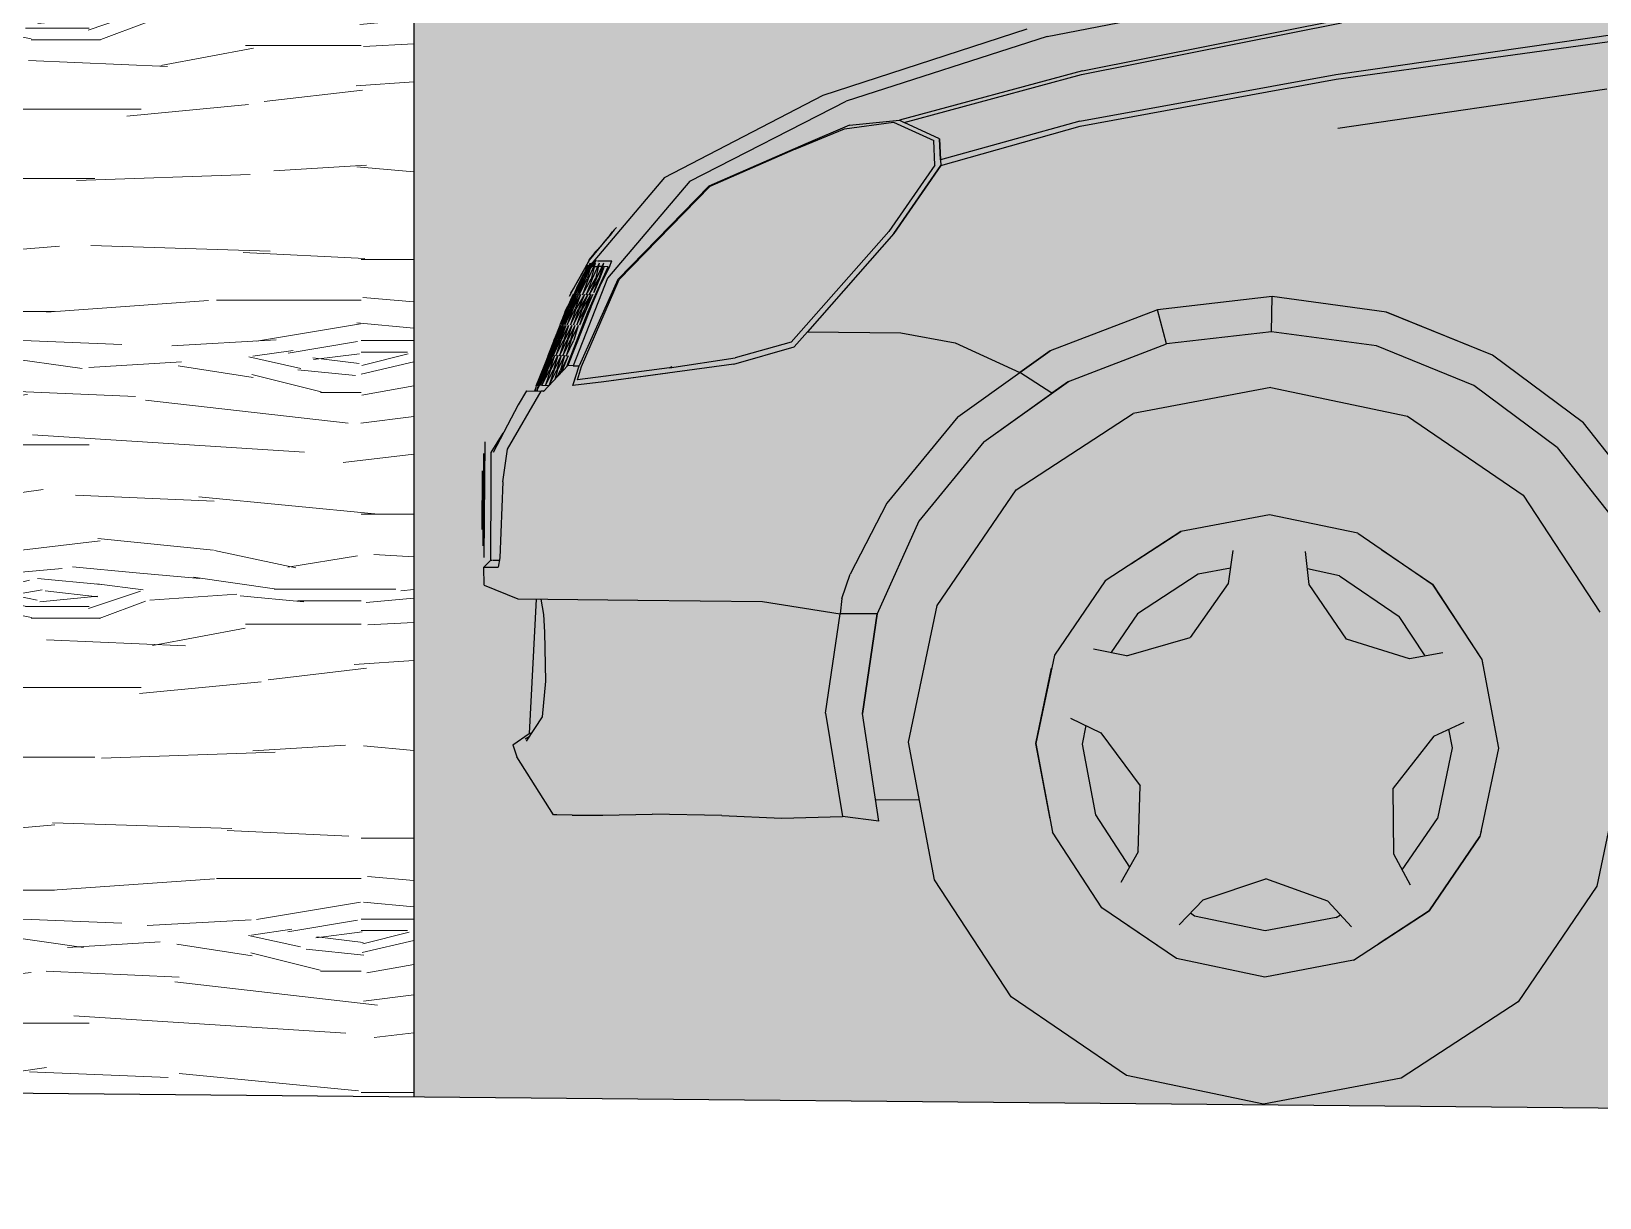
# Model space of a CAD drawing. Header units: millimetres. Extents: x 589 to 1175, y -455 to -172.
# Drawn here: x 1042.218 to 1043.573, y -345.633 to -344.625 of the extents above; entities that cross this region are included whole.
import ezdxf

# ---------------------------------------------------------------- set-up
doc = ezdxf.new("R2010")
doc.units = ezdxf.units.MM
for name, color, linetype in [('pohled', 4, 'Continuous'), ('SRAFA', 251, 'Continuous'), ('srafa fasada', 253, 'Continuous'), ('stafaz', 252, 'Continuous'), ('ZDIVO', 1, 'Continuous')]:
    doc.layers.add(name, color=color, linetype=linetype)

# ---------------------------------------------------------------- blocks, each defined once
blk = doc.blocks.new('A$C57EF654B')
for p, q in [((8.270944237277945, 0.4550449999996999), (8.489864237277743, 0.5000549999995201)), ((8.077934237277987, 0.4025309999997262), (8.253464237277967, 0.4617229999994379)), ((8.300994237277791, 0.4224899999999252), (8.525004237277699, 0.4693959999995059)), ((8.301584237277893, 0.4257559999996374), (8.525584237278053, 0.4726590000000215)), ((8.520664237277742, 0.4248950000001059), (8.763634237277984, 0.4622650000001158)), ((8.270944237277945, 0.4550449999996999), (8.097744237277766, 0.3976210000000719)), ((8.270934237277743, 0.4550460000000385), (8.270944237277945, 0.4550480560019423)), ((8.520814237278046, 0.4207019999994372), (8.763114237277932, 0.4567390000001978)), ((8.301584237277893, 0.4257559999996374), (8.14393423727779, 0.3815910000002987)), ((8.14815423727805, 0.3796729999994568), (8.300994237277791, 0.4224899999999252)), ((8.299974237277638, 0.3821989999996731), (8.520664237277742, 0.4248950000001059)), ((8.300124237277942, 0.3779969999995956), (8.520814237278046, 0.4207019999994372)), ((8.300994237277791, 0.4224921983113745), (8.301004237277994, 0.4224949999997989)), ((8.301584237277893, 0.4257580939283798), (8.301574237277691, 0.4257559999996374)), ((8.520684237277692, 0.4248980000002121), (8.520664237277742, 0.4248941309406291)), ((8.520814237278046, 0.4206961307654637), (8.520834237277995, 0.4206999999996697)), ((8.522794237278049, 0.3783370000001014), (8.754834237277919, 0.414796999999453)), ((8.522794237278049, 0.3783370000001014), (8.754834237277919, 0.4147499999999127)), ((7.941464237278069, 0.3300520000002507), (8.077934237277987, 0.4025309999997262)), ((7.963624237278054, 0.3270229999998264), (8.097744237277766, 0.3976210000000719)), ((8.096664237277764, 0.3736179999996239), (8.138904237277984, 0.379758000000038)), ((8.10080423727777, 0.3767980000002353), (8.14393423727779, 0.3815910000002987)), ((8.138904237277984, 0.3797569999996995), (8.173894237278091, 0.3641569999999774)), ((8.14393423727779, 0.3815919999997277), (8.148164237277797, 0.3796739999997953)), ((8.14393423727779, 0.3815910000002987), (8.14815423727805, 0.3796756668580201)), ((8.178834237277897, 0.3657560000001467), (8.14815423727805, 0.3796729999994568)), ((8.299974237277638, 0.3821989999996731), (8.17980423727795, 0.3476789999995162)), ((8.054184237277696, 0.3556029999999737), (8.096664237277764, 0.3736179999996239)), ((8.10080423727777, 0.3767980000002353), (8.063424237278014, 0.3604269999996177)), ((8.096664237277764, 0.373609524346648), (8.096684237277714, 0.3736179999996239)), ((8.10082423727772, 0.3768049999998766), (8.10080423727777, 0.3767962406418519)), ((8.180114237277849, 0.3427110000002358), (8.300124237277942, 0.3779969999995956)), ((8.300124237277942, 0.3780000599799678), (8.300134237277689, 0.3780029999998078)), ((8.063424237278014, 0.3604269999996177), (7.97984423727803, 0.3229190000001836)), ((8.063424237278014, 0.3604249999998501), (7.97986423727798, 0.3229169999995065)), ((8.054174237277948, 0.3556029999999737), (7.980884237277678, 0.3226679999997941)), ((8.054174237277948, 0.3556029999999737), (8.054184237277696, 0.3556072378260069)), ((8.054184237277696, 0.3556029999999737), (8.054174237277948, 0.3555985064122069)), ((8.173894237278091, 0.364162457142811), (8.173904237277839, 0.3641579999994065)), ((8.174954237277689, 0.3428530000001047), (8.173894237278091, 0.3641569999999774)), ((8.174954237277689, 0.3428519999997661), (8.173904237277839, 0.3641579999994065)), ((8.179818289514515, 0.3476799999998548), (8.178814237277948, 0.3657599999996819)), ((8.178834237277897, 0.3657560000001467), (8.17980423727795, 0.3476789999995162)), ((8.174954237277689, 0.3428530000001047), (8.13571423727808, 0.2851829999999609)), ((8.140144237278037, 0.2837069999995947), (8.180094237277899, 0.3427110000002358)), ((8.180114237277849, 0.3427110000002358), (8.140164237277986, 0.283701999999721)), ((8.179814237277697, 0.3476799999998548), (8.180094237277899, 0.3427110000002358)), ((8.180094237277899, 0.3427110000002358), (8.180114237277849, 0.3427168800399158)), ((7.941464237278069, 0.3300520000002507), (7.879092932649655, 0.2545155822417655)), ((7.963624237278054, 0.3270229999998264), (7.89328423727784, 0.2424890000002051)), ((7.902274237278107, 0.2414810000000216), (7.97984423727803, 0.3229190000001836)), ((7.902294237278056, 0.2414859999998953), (7.97986423727798, 0.3229169999995065)), ((7.903214237278007, 0.2413790000000517), (7.980884237277678, 0.3226679999997941)), ((7.90043423727775, 0.2863150000002861), (7.897264237277795, 0.2824650000002293)), ((7.89869423727805, 0.2842209999998886), (7.90043423727775, 0.2863150000002861)), ((8.052494237278097, 0.188919000000169), (8.13571423727808, 0.2851829999999609)), ((8.13571423727808, 0.2851849999997285), (8.052504237277844, 0.1889149999997244)), ((7.893774237277739, 0.2782680000000255), (7.886434237278081, 0.2693520000002536)), ((7.891504237277786, 0.2755470000001878), (7.886804237277829, 0.269825999999739)), ((7.890134237277834, 0.2738239999998768), (7.887991614316434, 0.2712434714349001)), ((7.890134237277834, 0.2738239999998768), (7.892874237277738, 0.2771579999998721)), ((7.892874237277738, 0.2771579999998721), (7.890862961470248, 0.274731483749747)), ((7.895734237277793, 0.2806689999997616), (7.891504237277786, 0.2755470000001878)), ((7.892138912341125, 0.276281464337444), (7.891592726666204, 0.275611913524699)), ((7.896154312623821, 0.2811477944196668), (7.892874237277738, 0.2771579999998721)), ((7.89869423727805, 0.2842209999998886), (7.893774237277739, 0.2782680000000255)), ((7.894744824744976, 0.2794329754815408), (7.895254237278095, 0.2800319999996645)), ((7.895254237278095, 0.2800319999996645), (7.897264237277795, 0.2824650000002293)), ((8.140144237278037, 0.2837069999995947), (8.066344237277917, 0.1978669999998601)), ((8.140164237277986, 0.283701999999721), (8.066344237277917, 0.1978819999994812)), ((7.877344237278066, 0.2579200000000128), (7.870894237277753, 0.2459730000000491)), ((7.872374237278109, 0.2487030000002051), (7.877402509604963, 0.2579932859462133)), ((7.886434237278081, 0.2693520000002536), (7.877344237278066, 0.2579200000000128)), ((7.885214237277978, 0.2678809999997611), (7.877344237278066, 0.2579200000000128)), ((7.877347594218008, 0.2579242488545788), (7.877764237277916, 0.2586959999998726)), ((7.877403315394531, 0.2579947747299229), (7.877604237277865, 0.2583660000000236)), ((7.877410501585473, 0.2580080520119736), (7.880287158461215, 0.2618305536680055)), ((7.877604237277865, 0.2583660000000236), (7.877561376395988, 0.2582924771031685)), ((7.877604237277865, 0.2583660000000236), (7.880057807238245, 0.2615456007642933)), ((7.877764237277916, 0.2586959999998726), (7.882784237277974, 0.2649329999994734)), ((7.880404237278071, 0.2620580000002519), (7.877764237277916, 0.2586959999998726)), ((7.877801518240631, 0.2587430933117503), (7.877764237277916, 0.2586959999998726)), ((7.882884237277722, 0.257474000000002), (7.878769449950596, 0.2533280648794971)), ((7.88283244001741, 0.2573993588202939), (7.878775860388487, 0.2533515978429932)), ((7.882884237277722, 0.257474000000002), (7.879374237277716, 0.2524160000002666)), ((7.880404237278071, 0.2620580000002519), (7.883314237277773, 0.2656189999997878)), ((7.88151423727777, 0.2634330000000773), (7.881091827084674, 0.2628994114438683)), ((7.882547003237505, 0.264680127003885), (7.88151423727777, 0.2634330000000773)), ((7.882784237277974, 0.2649329999994734), (7.884634237278078, 0.2671789999994871)), ((7.882836429483632, 0.2574031307367477), (7.882884237277722, 0.257474000000002)), ((7.883693838989075, 0.257474000000002), (7.882884237277722, 0.257474000000002)), ((7.886804237277829, 0.269825999999739), (7.883314237277773, 0.2656189999997878)), ((7.885206046113581, 0.2678809999997611), (7.883314237277773, 0.2656189999997878)), ((7.884492500884789, 0.2574709999998959), (7.896954237277896, 0.2574709999998959)), ((7.885209734066848, 0.2678809999997611), (7.884634237278078, 0.2671789999994871)), ((7.886434237278081, 0.2693520000002536), (7.885214237277978, 0.2678809999997611)), ((7.885392443431556, 0.2681038717455522), (7.885248484175008, 0.2679282679891912)), ((7.885328552973078, 0.2680480654616986), (7.885252630764171, 0.2679556250423047)), ((7.885329316541174, 0.2680480654616986), (7.885904237277828, 0.2687489999998434)), ((7.886804237277829, 0.269825999999739), (7.886761410699364, 0.2697737594680802)), ((7.887621715259684, 0.2708210620303362), (7.886796934388258, 0.269825999999739)), ((7.894864237277943, 0.2524219999995694), (7.896954237277896, 0.2574709999998959)), ((7.894894237278095, 0.2524160000002666), (7.896944237277694, 0.257474000000002)), ((7.870894237277753, 0.2459730000000491), (7.865404237277744, 0.235845999999583)), ((7.865664237277997, 0.2280469999996058), (7.87615423727766, 0.253577999999834)), ((7.871794237277754, 0.2476500000002488), (7.867034237277949, 0.2389379999995072)), ((7.867404237277697, 0.2280249999994339), (7.878184237277765, 0.2553280000001905)), ((7.872544237277907, 0.2459280000002764), (7.867424237278101, 0.2357110000002649)), ((7.868824237277749, 0.2280030000001716), (7.879314237277868, 0.2553280000001905)), ((7.870895632924658, 0.2459730000000491), (7.871012492635145, 0.2461887622548602)), ((7.871010723973086, 0.2461887622548602), (7.871264237277956, 0.2466560000002573)), ((7.871265554819274, 0.2466560000002573), (7.872374237278109, 0.2487030000002051)), ((7.872544237277907, 0.2459280000002764), (7.871490812557568, 0.24222796219874)), ((7.87615423727766, 0.253577999999834), (7.872834237277857, 0.2419369999997798)), ((7.875138945483286, 0.2476150499196592), (7.87376162539158, 0.2451887244096724)), ((7.875170222936958, 0.2476942677603802), (7.873770314034118, 0.2452191896154545)), ((7.874059065467463, 0.2462316460723741), (7.876107601991862, 0.2500684106480549)), ((7.878184237277765, 0.2553280000001905), (7.874124237278011, 0.2419140000001789)), ((7.8747444856117, 0.246920158402645), (7.874808903437497, 0.2470554447654649)), ((7.876074237277862, 0.2473719999998139), (7.875433081419487, 0.246238343672303)), ((7.879314237277868, 0.2553280000001905), (7.875654237278013, 0.2418920000000071)), ((7.876520718826214, 0.2480512705724323), (7.876074237277862, 0.2473719999998139)), ((7.87615423727766, 0.253577999999834), (7.876083473473045, 0.2534030026154142)), ((7.882344237277721, 0.2553280000001905), (7.876384237277762, 0.2418879999995625)), ((7.876529270187802, 0.2480735456865659), (7.876514676604984, 0.2480512705724323)), ((7.877864237277663, 0.2524160000002666), (7.876661667540247, 0.2502975195893669)), ((7.877844237277714, 0.2524219999995694), (7.876683585447608, 0.2503699350600073)), ((7.87722673419421, 0.2521644664129781), (7.877364237278016, 0.2524219999995694)), ((7.878923645610939, 0.2543105626973556), (7.877364237278016, 0.2524219999995694)), ((7.878418678041726, 0.2529951919796076), (7.877844237277714, 0.2524219999995694)), ((7.87840580985403, 0.2529616721294587), (7.877864237277663, 0.2524160000002666)), ((7.879389636207179, 0.2524159999975382), (7.877906237358275, 0.2501591784357515)), ((7.879374237277716, 0.2524160000002666), (7.877913753588928, 0.2501867708060672)), ((7.882344237277721, 0.2553280000001905), (7.879234237278069, 0.2418710000001738)), ((7.881052903945147, 0.2524160000002666), (7.879374237277716, 0.2524160000002666)), ((7.885934237277979, 0.2553280000001905), (7.879964237277818, 0.2418669999997292)), ((7.881672872931631, 0.2524229999999079), (7.88464585974225, 0.2524229999999079)), ((7.885934237277979, 0.2553280000001905), (7.882814237277671, 0.2418509999997696)), ((7.889524237277783, 0.2553280000001905), (7.883524237277925, 0.2418470000002344)), ((7.885164237277877, 0.2332239999996091), (7.891914237277888, 0.2473789999994551)), ((7.885174237278079, 0.2332299999998213), (7.893624237277891, 0.2524229999999079)), ((7.885174237278079, 0.2332299999998213), (7.891934237277837, 0.2473719999998139)), ((7.888231306485523, 0.2524229999999079), (7.885261713719501, 0.2524229999999079)), ((7.890354237277734, 0.2524130000001605), (7.885664237277979, 0.2414300000000367)), ((7.889524237277783, 0.2553280000001905), (7.885674237277726, 0.2418310000002748)), ((7.890354237277734, 0.2524130000001605), (7.886224237277929, 0.2418289999995977)), ((7.894864237277943, 0.2524219999995694), (7.88754423727778, 0.2372699999996257)), ((7.894894237278095, 0.2524160000002666), (7.88754423727778, 0.2372660000000906)), ((7.893624237277891, 0.2524229999999079), (7.888695590171665, 0.2524229999999079)), ((7.891914237277888, 0.2473789999994551), (7.89364423727784, 0.2524160000002666)), ((7.891982250322144, 0.2475154993408069), (7.893624237277891, 0.2524229999999079)), ((7.893529253440192, 0.2522027481900295), (7.893624237277891, 0.2524229999999079)), ((7.89364423727784, 0.2524160000002666), (7.893624237277891, 0.2524160000002666)), ((7.860434237277786, 0.2267030000002705), (7.862814237277689, 0.2310729999999239)), ((7.867034237277949, 0.2389379999995072), (7.861704237277991, 0.2290809999994963)), ((7.865404237277744, 0.235845999999583), (7.861704237277991, 0.2290809999994963)), ((7.861704237277991, 0.2290809999994963), (7.863924237277843, 0.233115999999427)), ((7.861704237277991, 0.2290809999994963), (7.863074237277942, 0.2316209999999046)), ((7.86349108998138, 0.2323287255194373), (7.862814237277689, 0.2310729999999239)), ((7.86927423727775, 0.2372699999996257), (7.862934237277841, 0.222117000000253)), ((7.863144935886794, 0.231745346376556), (7.863074237277942, 0.2316209999999046)), ((7.863142437459373, 0.231745346376556), (7.863319550871893, 0.2320682694362404)), ((7.863344632560256, 0.2321146540898553), (7.863319225717987, 0.2320682694362404)), ((7.864474098894334, 0.2341453550898223), (7.863924237277843, 0.233115999999427)), ((7.864244237277944, 0.2280700000001161), (7.871247973977006, 0.2416369315224074)), ((7.867424237278101, 0.2357110000002649), (7.864244237277944, 0.2280700000001161)), ((7.89328423727784, 0.2424890000002051), (7.864274237278096, 0.1665549999997893)), ((7.865664237277997, 0.2280469999996058), (7.872834237277857, 0.2419369999997798)), ((7.867034237277949, 0.2389379999995072), (7.866989370712417, 0.2388540086358262)), ((7.867404237277697, 0.2280249999994339), (7.874124237278011, 0.2419140000001789)), ((7.86803304525165, 0.2406893820398182), (7.868144237278102, 0.2408930000001419)), ((7.868824237277749, 0.2280030000001716), (7.875654237278013, 0.2418920000000071)), ((7.869930323560311, 0.2384299789209763), (7.86927423727775, 0.2372699999996257)), ((7.86927423727775, 0.2372699999996257), (7.8693022084326, 0.2373223880013029)), ((7.869396574024904, 0.2374991281076291), (7.870053024508252, 0.2387286136117837)), ((7.902294237278056, 0.2414859999998953), (7.869594237277852, 0.1665510000002541)), ((7.902274237278107, 0.2414810000000216), (7.869594237277852, 0.1665549999997893)), ((7.869944332886007, 0.2384640754025895), (7.869924977787377, 0.2384299789209763)), ((7.871206045288545, 0.2387643321808355), (7.871096806382411, 0.2385711819888456)), ((7.872676337321991, 0.2413778893796916), (7.871196510261143, 0.2387643321808355)), ((7.871494237278057, 0.1659479999998439), (7.903214237278007, 0.2413790000000517)), ((7.876384237277762, 0.2418879999995625), (7.871804237277956, 0.2279819999994288)), ((7.871804237277956, 0.2279819999994288), (7.879234237278069, 0.2418710000001738)), ((7.879964237277818, 0.2418669999997292), (7.87483423727781, 0.2279619999999341)), ((7.87483423727781, 0.2279619999999341), (7.882814237277671, 0.2418509999997696)), ((7.876634237277813, 0.213025999999445), (7.885174237278079, 0.2332299999998213)), ((7.883524237277925, 0.2418470000002344), (7.877544237278016, 0.2279419999995298)), ((7.877544237278016, 0.2279419999995298), (7.885674237277726, 0.2418310000002748)), ((7.879094237277968, 0.2170679999999265), (7.88754423727778, 0.2372699999996257)), ((7.879104237277716, 0.2170589999996082), (7.88754423727778, 0.2372660000000906)), ((7.886224237277929, 0.2418289999995977), (7.88142423727777, 0.2300029999996696)), ((7.88142423727777, 0.2300029999996696), (7.885664237277979, 0.2414300000000367)), ((8.46735423727796, 0.232332999999926), (8.368454237278002, 0.2199369999998453)), ((8.467374237277909, 0.2323230000001786), (8.368484237277698, 0.2199389999996129)), ((8.46735423727796, 0.2019129999998768), (8.46735423727796, 0.232332999999926)), ((8.566254237277917, 0.2199339999997392), (8.46735423727796, 0.232332999999926)), ((7.856884237277882, 0.2132030000002487), (7.859094237277986, 0.2181519999994634)), ((7.858284237277985, 0.2159289999999601), (7.859094237277986, 0.2181519999994634)), ((7.863594237277994, 0.2283479999996416), (7.858434237277834, 0.2159270000001925)), ((7.863594237277994, 0.2283479999996416), (7.859174237277784, 0.2159080000001268)), ((7.864804237277895, 0.2281249999996362), (7.859444237277785, 0.2159039999996821)), ((7.879094237277968, 0.2170679999999265), (7.859754237277684, 0.1665549999997893)), ((7.879104237277716, 0.2170589999996082), (7.859754237277684, 0.1665510000002541)), ((7.861704237277991, 0.2290809999994963), (7.860434237277786, 0.2267030000002705)), ((7.864804237277895, 0.2281249999996362), (7.860534237277989, 0.2158879999997225)), ((7.866644237277796, 0.228305999999975), (7.860814237277737, 0.2158840000001874)), ((7.865843549802776, 0.2283943711245229), (7.86102967121542, 0.2173078185242048)), ((7.866644237277796, 0.228305999999975), (7.861914237277688, 0.2158659999995507)), ((7.862109718135798, 0.2203799638600685), (7.86208031490969, 0.220318761589624)), ((7.862934237277841, 0.222117000000253), (7.862101670936227, 0.2203799638600685)), ((7.868144237278102, 0.2277219999996305), (7.862204237278092, 0.2158639999997831)), ((7.862934237277841, 0.222117000000253), (7.863014983533958, 0.2222865783296584)), ((7.868144237278102, 0.2277219999996305), (7.863344237277943, 0.2158449999997174)), ((7.870104237277701, 0.2282649999997375), (7.863924237277843, 0.2163679999994201)), ((7.865808720334371, 0.2283268981382207), (7.863974256298206, 0.224077617452167)), ((7.865751412263307, 0.2282564006382017), (7.865664237277997, 0.2280469999996058)), ((7.870104237277701, 0.2282649999997375), (7.865674237277744, 0.2158269999999902)), ((7.873604237277959, 0.2282470000000103), (7.866224237277947, 0.2158250000002226)), ((7.867479187400477, 0.2282029973703175), (7.867404237277697, 0.2280249999994339)), ((7.873604237277959, 0.2282470000000103), (7.868374237277749, 0.215806999999586)), ((7.876304237277964, 0.2282279999999446), (7.868924237277952, 0.215806999999586)), ((7.869844237277903, 0.201864999999998), (7.88075423727787, 0.2281919999995807)), ((7.876304237277964, 0.2282279999999446), (7.871074237277753, 0.2157879999995203)), ((7.879004237277968, 0.2282100000002174), (7.871624237277956, 0.2157879999995203)), ((7.879004237277968, 0.2282100000002174), (7.87378423727796, 0.2157699999997931)), ((7.88075423727787, 0.2281919999995807), (7.874334237277708, 0.2160709999998289)), ((7.88075423727787, 0.2281919999995807), (7.880698859542463, 0.2280848673717628)), ((8.368454237278002, 0.2199369999998453), (8.276304237278055, 0.1835940000000846)), ((8.368454237278002, 0.2199271683120969), (8.368484237277698, 0.2199389999996129)), ((8.376724237277813, 0.1905529999994542), (8.368454237278002, 0.2199369999998453)), ((8.658374237277712, 0.1835959999998522), (8.566224237277765, 0.2199389999996129)), ((8.658414237278066, 0.1835959999998522), (8.566254237277917, 0.2199339999997392)), ((7.852784237277774, 0.2020400000001246), (7.858284237277985, 0.2159289999999601)), ((7.856884237277882, 0.2132030000002487), (7.852784237277774, 0.2020400000001246)), ((7.853175433619072, 0.1973916237921003), (7.857296054169638, 0.2084294386067995)), ((7.858434237277834, 0.2159270000001925), (7.853314237278028, 0.2020210000000588)), ((7.853314237278028, 0.2020210000000588), (7.859174237277784, 0.2159080000001268)), ((7.859444237277785, 0.2159039999996821), (7.854504237277979, 0.201998999999887)), ((7.854504237277979, 0.201998999999887), (7.860534237277989, 0.2158879999997225)), ((7.860004931350886, 0.2146688407910915), (7.854840319374944, 0.2012073453524863)), ((7.860814237277737, 0.2158840000001874), (7.85582423727783, 0.2019769999997152)), ((7.85582423727783, 0.2019769999997152), (7.861914237277688, 0.2158659999995507)), ((7.862204237278092, 0.2158639999997831), (7.857174237277832, 0.2019559999998819)), ((7.857174237277832, 0.2019559999998819), (7.863344237277943, 0.2158449999997174)), ((7.863924237277843, 0.2163679999994201), (7.858864237277885, 0.2019380000001547)), ((7.858864237277885, 0.2019380000001547), (7.865674237277744, 0.2158269999999902)), ((7.858980151788728, 0.1657182541985094), (7.876634237277813, 0.213025999999445)), ((7.866224237277947, 0.2158250000002226), (7.86161423727799, 0.2019179999997505)), ((7.86161423727799, 0.2019179999997505), (7.868374237277749, 0.215806999999586)), ((7.868924237277952, 0.215806999999586), (7.864364237278096, 0.2018989999996847)), ((7.864364237278096, 0.2018989999996847), (7.871074237277753, 0.2157879999995203)), ((7.871624237277956, 0.2157879999995203), (7.867114237277747, 0.2018829999997251)), ((7.867114237277747, 0.2018829999997251), (7.87378423727796, 0.2157699999997931)), ((7.869844237277903, 0.201864999999998), (7.874334237277708, 0.2160709999998289)), ((7.876634237277813, 0.213025999999445), (7.876798729512302, 0.2134074302866793)), ((7.852093357853391, 0.1998985084801461), (7.847754237277968, 0.1889289999999164)), ((7.847844237277968, 0.1889249999994718), (7.852654237277875, 0.2013470000001689)), ((7.848114237277969, 0.1889069999997446), (7.852654237277875, 0.2013470000001689)), ((7.853584237278028, 0.2013259999994261), (7.848274237278019, 0.188904999999977)), ((7.848801791653841, 0.1901390400944365), (7.852674237277824, 0.2013669999996637)), ((7.853584237278028, 0.2013259999994261), (7.849204237277718, 0.1888879999996789)), ((7.854884237277929, 0.2013079999996989), (7.849464237277971, 0.1888859999999113)), ((7.854884237277929, 0.2013079999996989), (7.850474237277922, 0.1888680000001841)), ((7.856214237277982, 0.2012880000002042), (7.85073423727772, 0.1888680000001841)), ((7.856214237277982, 0.2012880000002042), (7.851764237278076, 0.1888499999995474)), ((7.857584237277933, 0.2012709999999061), (7.852034237278076, 0.1888499999995474)), ((7.852126074354146, 0.1999830000322618), (7.852092609659394, 0.1998985084801461)), ((7.852674237277824, 0.2013669999996637), (7.852510108469232, 0.2009520743649773)), ((7.857584237277933, 0.2012709999999061), (7.853264237277926, 0.1888309999994817)), ((7.859964237277836, 0.2012530000001789), (7.853844237277826, 0.1888309999994817)), ((7.859964237277836, 0.2012530000001789), (7.856114237277779, 0.1888129999997545)), ((7.862724237277689, 0.2012370000002193), (7.856694237277679, 0.1888149999995221)), ((7.862724237277689, 0.2012370000002193), (7.858974237277835, 0.1887969999997949)), ((7.865474237277795, 0.2012210000002597), (7.859554237277735, 0.1887989999995625)), ((7.865474237277795, 0.2012210000002597), (7.86181423727794, 0.1887809999998353)), ((7.868214237277698, 0.2012039999999615), (7.86239423727784, 0.1887829999996029)), ((7.868214237277698, 0.2012039999999615), (7.864664237277793, 0.1887639999995372)), ((7.869882967189369, 0.2019849592152241), (7.869844237277903, 0.201864999999998)), ((8.055014237277646, 0.1848600000002989), (8.066344237277917, 0.197877999999946)), ((8.055044237277798, 0.1848559999998542), (8.066344237277917, 0.1978669999998601)), ((8.066344237277917, 0.197877999999946), (8.147144237278098, 0.197877999999946)), ((8.147144237278098, 0.197877999999946), (8.193934237277972, 0.1895560000002661)), ((8.29227423727798, 0.1572500000002037), (8.376724237277813, 0.1905539999997927)), ((8.46735423727796, 0.2019129999998768), (8.376724237277813, 0.1905529999994542)), ((8.376724237277813, 0.190546057067877), (8.376734237278015, 0.1905500000002576)), ((8.467344237277757, 0.2019089999994321), (8.46735423727796, 0.2019077466620729)), ((8.557984237277651, 0.1905529999994542), (8.46735423727796, 0.2019089999994321)), ((8.557974237277904, 0.1905500000002576), (8.557984237277651, 0.1905460577791018)), ((8.64243423727794, 0.1572509999996328), (8.557984237277651, 0.1905529999994542)), ((7.847844237277968, 0.1889249999994718), (7.842664237277859, 0.1750199999996767)), ((7.842664237277859, 0.1750199999996767), (7.848114237277969, 0.1889069999997446)), ((7.847228248251668, 0.1813665787694845), (7.842674550367065, 0.1694974231404558)), ((7.848274237278019, 0.188904999999977), (7.843254237277961, 0.1749989999998434)), ((7.843254237277961, 0.1749989999998434), (7.849204237277718, 0.1888879999996789)), ((7.843594237278012, 0.1750400000000809), (7.84492598813631, 0.1789013441457428)), ((7.843594237278012, 0.1750400000000809), (7.844343585143633, 0.1775418491606615)), ((7.849464237277971, 0.1888859999999113), (7.844464237277862, 0.1749789999994391)), ((7.844464237277862, 0.1749789999994391), (7.850474237277922, 0.1888680000001841)), ((7.845176776712378, 0.1803297141432267), (7.845167954434146, 0.1803002252536317)), ((7.845178599783139, 0.1803297141432267), (7.846566187028202, 0.184962454347442)), ((7.85073423727772, 0.1888680000001841), (7.845684237277965, 0.1749609999997119)), ((7.845684237277965, 0.1749609999997119), (7.851764237278076, 0.1888499999995474)), ((7.845919883005081, 0.1779563413920187), (7.846971374250188, 0.1807729476531676)), ((7.852034237278076, 0.1888499999995474), (7.846924237278017, 0.1749419999996462)), ((7.846924237278017, 0.1749419999996462), (7.853264237277926, 0.1888309999994817)), ((7.847374552985912, 0.1876758869993864), (7.847356791870425, 0.1876165196172224)), ((7.847378907874372, 0.1876758869993864), (7.847754237277968, 0.1889289999999164)), ((7.847754237277968, 0.188944999999876), (7.847749450510491, 0.1889289999999164)), ((7.853844237277826, 0.1888309999994817), (7.84939423727792, 0.1749259999996866)), ((7.84939423727792, 0.1749259999996866), (7.856114237277779, 0.1888129999997545)), ((7.856694237277679, 0.1888149999995221), (7.852354237277723, 0.1749079999999594)), ((7.852354237277723, 0.1749079999999594), (7.858974237277835, 0.1887969999997949)), ((7.859554237277735, 0.1887989999995625), (7.85531423727798, 0.1748919999999998)), ((7.85531423727798, 0.1748919999999998), (7.86181423727794, 0.1887809999998353)), ((7.86239423727784, 0.1887829999996029), (7.858274237277783, 0.1748749999997017)), ((7.858274237277783, 0.1748749999997017), (7.864664237277793, 0.1887639999995372)), ((8.003104237277967, 0.1692979999997988), (8.055014237277646, 0.1848600000002989)), ((8.003104237277967, 0.1692929999999251), (8.055044237277798, 0.1848559999998542)), ((8.052494237278097, 0.188919000000169), (8.004064237277817, 0.1748859999997876)), ((8.052504237277844, 0.1889149999997244), (8.052494237278097, 0.1889121028289082)), ((8.19394423727772, 0.1895599999998012), (8.193934237277972, 0.1895617782047339)), ((8.193934237277972, 0.1895560000002661), (8.250054237277709, 0.1644239999995989)), ((8.250054237277709, 0.164426999999705), (8.276334237277752, 0.1835959999998522)), ((8.276304237278055, 0.1835940000000846), (8.250054237277709, 0.1644230000001698)), ((8.737534237277941, 0.1257839999998396), (8.658374237277712, 0.1835959999998522)), ((8.737544237277689, 0.1257789999999659), (8.658414237278066, 0.1835959999998522)), ((7.832534237277741, 0.1489449999999124), (7.842864237277809, 0.1752719999994952)), ((7.832534237277741, 0.1489449999999124), (7.838364237277801, 0.1628339999997479)), ((7.83860423727765, 0.1628339999997479), (7.833774237277794, 0.1493819999996049)), ((7.833774237277794, 0.1493819999996049), (7.839524237278056, 0.1628149999996822)), ((7.839764237277905, 0.1628149999996822), (7.834894237277695, 0.1493819999996049)), ((7.834894237277695, 0.1493819999996049), (7.840704237277805, 0.1627989999997226)), ((7.840944237277654, 0.1627989999997226), (7.83601423727805, 0.1493819999996049)), ((7.83601423727805, 0.1493819999996049), (7.841884237278009, 0.162782999999763)), ((7.842124237277858, 0.162782999999763), (7.837514237277901, 0.1493819999996049)), ((7.837514237277901, 0.1493819999996049), (7.844174237277912, 0.1627669999998034)), ((7.842864237277809, 0.1752719999994952), (7.838364237277801, 0.1628339999997479)), ((7.843954237278012, 0.1752550000001065), (7.83860423727765, 0.1628339999997479)), ((7.859754237277684, 0.1665560000001278), (7.839034237277701, 0.1441319999994448)), ((7.843954237278012, 0.1752550000001065), (7.839524237278056, 0.1628149999996822)), ((7.842724237277707, 0.1752900000001318), (7.839613896641367, 0.1669881938114486)), ((7.845174237277661, 0.1752369999994698), (7.839764237277905, 0.1628149999996822)), ((7.842194862076212, 0.173421846943711), (7.840329901936457, 0.1668404449965237)), ((7.844804237277913, 0.162768999999571), (7.840684237277856, 0.1493819999996049)), ((7.840684237277856, 0.1493819999996049), (7.847234237277917, 0.1627499999995052)), ((7.845174237277661, 0.1752369999994698), (7.840704237277805, 0.1627989999997226)), ((7.846404237277966, 0.1752209999995102), (7.840944237277654, 0.1627989999997226)), ((7.846404237277966, 0.1752209999995102), (7.841884237278009, 0.162782999999763)), ((7.847994237277817, 0.1752040000001216), (7.842124237277858, 0.162782999999763)), ((7.842724237277707, 0.1752900000001318), (7.842341933354874, 0.1739408581443058)), ((7.847864237277918, 0.1627520000001823), (7.843864237278012, 0.1493819999996049)), ((7.843864237278012, 0.1493819999996049), (7.850294237277922, 0.1627360000002227)), ((7.847994237277817, 0.1752040000001216), (7.844174237277912, 0.1627669999998034)), ((7.850954237278074, 0.1751899999999296), (7.844804237277913, 0.162768999999571)), ((7.850954237278074, 0.1751899999999296), (7.847234237277917, 0.1627499999995052)), ((7.853924237278079, 0.17517399999997), (7.847864237277918, 0.1627520000001823)), ((7.850924237277923, 0.1627379999999903), (7.848483686311283, 0.1543585658846496)), ((7.853924237278079, 0.17517399999997), (7.850294237277922, 0.1627360000002227)), ((7.850348673127883, 0.1563769280646738), (7.853354237277927, 0.1627200000002631)), ((7.85687423727768, 0.1751599999997779), (7.850924237277923, 0.1627379999999903)), ((7.853984237277928, 0.1627239999997983), (7.853002241297872, 0.1592487240422997)), ((7.85687423727768, 0.1751599999997779), (7.853354237277927, 0.1627200000002631)), ((7.859834237277937, 0.1751459999995859), (7.853984237277928, 0.1627239999997983)), ((7.859834237277937, 0.1751459999995859), (7.853984237277928, 0.1620569999995496)), ((7.854506049318388, 0.1608762043051684), (7.859834237277937, 0.1751459999995859)), ((7.859736207610695, 0.1665087507899443), (7.859754237277684, 0.1665560000001278)), ((7.864264237277894, 0.1665549999997893), (7.859754237277684, 0.1665549999997893)), ((7.864264237277894, 0.1665560000001278), (7.869584237278104, 0.1665560000001278)), ((7.864334237277944, 0.1495450000002165), (7.869584237278104, 0.1665560000001278)), ((7.868234237277647, 0.1543599999995422), (7.871494237278057, 0.1659479999998439)), ((7.86824423727785, 0.1543579999997746), (7.871484237277855, 0.1659490000001824)), ((7.869584237278104, 0.1665549999997893), (7.869594237277852, 0.1665549999997893)), ((7.947494237278079, 0.1656830000001719), (7.892764237277788, 0.1577929999994012)), ((8.003104237277967, 0.1692979999997988), (7.946004237277975, 0.1608200000000579)), ((7.947484237277877, 0.1656800000000658), (7.947494237278079, 0.1656816264357985)), ((7.947494237278079, 0.1656830000001719), (8.004064237277817, 0.1748859999997876)), ((7.949470345716691, 0.1665136267902199), (7.947494237278079, 0.1656830000001719)), ((8.004064237277817, 0.1748823735642873), (8.004074237278019, 0.17488400000002)), ((8.197144237277826, 0.1257789999999659), (8.250054237277709, 0.1644230000001698)), ((8.278054237277956, 0.1468420000001061), (8.250054237277709, 0.1644230000001698)), ((7.834344174346825, 0.1507134721123293), (7.833644237277895, 0.1489629999996396)), ((7.833644237277895, 0.1489629999996396), (7.833787262410624, 0.149412428974756)), ((7.835445609636736, 0.1506552810533321), (7.833794237277743, 0.146350999999413)), ((7.835314237277998, 0.1493829999999434), (7.833794237277743, 0.146350999999413)), ((7.833803631367573, 0.1494638652739013), (7.837100126755558, 0.1598224680892599)), ((7.835324237277746, 0.1493739999996251), (7.833814237277693, 0.1463480000002164)), ((7.835296771922913, 0.149348161211492), (7.835251029522624, 0.1492272935920482)), ((7.83601460472164, 0.1493829999999434), (7.835314237277998, 0.1493829999999434)), ((7.837514581283358, 0.1493829999999434), (7.836014675304796, 0.1493829999999434)), ((7.837514581283358, 0.1493739999996251), (7.84387789764196, 0.1493739999996251)), ((7.853218600561831, 0.1594828765573766), (7.853984237277928, 0.1620569999995496)), ((7.864294237278045, 0.1495519999998578), (7.866320026432277, 0.1562365445997784)), ((7.891054237277785, 0.1529709999995248), (7.864294237278045, 0.1495519999998578)), ((7.891064237277988, 0.1529590000000098), (7.864334237277944, 0.1495450000002165)), ((7.892764237277788, 0.1577929999994012), (7.868234237277647, 0.1543599999995422)), ((7.946024237277925, 0.1608200000000579), (7.891054237277785, 0.1529709999995248)), ((7.946004237277975, 0.1608200000000579), (7.891064237277988, 0.1529590000000098)), ((7.892784237277738, 0.1577939999997398), (7.892764237277788, 0.1577911996737384)), ((8.219744237278064, 0.1042719999995825), (8.29227423727798, 0.1572479999995267)), ((8.29227423727798, 0.1572500000002037), (8.278054237277956, 0.1468420000001061)), ((8.467013480377773, 0.1536829999995462), (8.348531237277712, 0.1301119999998264)), ((8.467013480377773, 0.1536829999995462), (8.585542237277878, 0.1301119999998264)), ((8.714954237277652, 0.104272999999921), (8.64243423727794, 0.1572509999996328)), ((7.808444237277854, 0.09389599999940401), (7.836914237278052, 0.1441539999996166)), ((7.808444237277854, 0.0939010000001872), (7.836934237278001, 0.1441539999996166)), ((7.824094237277677, 0.1443330000001879), (7.817044237277969, 0.1321879999995872)), ((7.824094237277677, 0.1443330000001879), (7.839219963285814, 0.1443330000001879)), ((7.832564237277893, 0.1482679999999164), (7.831041692264989, 0.1443330000010974)), ((7.832564237277893, 0.1482679999999164), (7.831408002372427, 0.1443330000010974)), ((7.834384237277845, 0.148283999999876), (7.832773723529954, 0.1443330000010974)), ((7.833022709319721, 0.1443330000010974), (7.834384237277845, 0.148283999999876)), ((7.833794237277743, 0.146350999999413), (7.833122486257253, 0.1443330000010974)), ((7.833814237277693, 0.1463480000002164), (7.833138832207169, 0.1443330000010974)), ((7.839079306763324, 0.1441807759720177), (7.836934237278001, 0.1441539999996166)), ((7.839086599915845, 0.1441328598766631), (7.839034237277701, 0.1441319999994448)), ((8.219744237278064, 0.1042699999998149), (8.278054237277956, 0.1468420000001061)), ((7.817044237277969, 0.1321879999995872), (7.795884237277733, 0.09079099999962637)), ((8.197144237277826, 0.1257789999999659), (8.136414237277677, 0.05043599999953585)), ((8.248062237277736, 0.06298199999946519), (8.348531237277712, 0.1301119999998264)), ((8.585542237277878, 0.1301119999998264), (8.686012237277737, 0.06298199999946519)), ((8.798274237277838, 0.05043800000021292), (8.737544237277689, 0.1257789999999659)), ((7.789034237277974, 0), (7.789034237277974, 0.0999999999994543)), ((7.794284237277679, 0.09079099999962637), (7.804472034101764, 0.1075919936247374)), ((8.219744237278064, 0.1042699999998149), (8.164134237277722, 0.03522799999973358)), ((8.714954237277652, 0.104272999999921), (8.770594237277692, 0.03522900000007212)), ((7.78803423727777, 0.01000000000021828), (7.78803423727777, 0.09000000000014552)), ((7.794394237278084, 0.06553299999995943), (7.794284237277679, 0.09079099999962637)), ((7.804644237277898, 0.06553299999995943), (7.808444237277854, 0.0939010000001872)), ((7.787034237278021, 0.02417714285729744), (7.787034237278021, 0.07495428571382945)), ((7.794894237277731, -0.002152000000023691), (7.794394237278084, 0.06553299999995943)), ((7.804644237277898, 0.06553299999995943), (7.802554237277946, -0.00012700000024779)), ((8.180897237277804, -0.03748999999970692), (8.248062237277736, 0.06298199999946519)), ((8.686012237277737, 0.06298199999946519), (8.753130237277674, -0.03748999999970692)), ((8.136414237277677, 0.05043599999953585), (8.105274237278081, -0.01109400000041205)), ((8.467037285837705, 0.0437949999995908), (8.390579437277665, 0.02858899999955611)), ((8.54348903727805, 0.02858899999955611), (8.467037285837705, 0.0437949999995908)), ((8.164134237277722, 0.03522799999973358), (8.12914423727807, -0.04517200000009325)), ((8.390579437277665, 0.02858899999955611), (8.325736237277852, -0.01472100000046339)), ((8.348392641117698, 0.0004116407444598735), (8.390558237277673, 0.02859100000023318)), ((8.390579437277665, 0.0285952164167611), (8.390558237277673, 0.02859100000023318)), ((8.54348903727805, 0.02858899999955611), (8.608289237277859, -0.01472100000046339)), ((8.564523942924097, 0.01453006555948377), (8.608328237277874, -0.01472300000023097)), ((8.435643191426152, 0.01244002447128878), (8.432069937277902, -0.01613999999972293)), ((8.501998737277972, -0.01613999999972293), (8.498425417658382, 0.01244054813196271)), ((7.788934237277772, -0.008209999999962747), (7.794911277370829, -0.002151999999114196)), ((7.789324237277924, -0.02392200000031153), (7.788934237277772, -0.008211000000301283)), ((7.788934237277772, -0.008211000000301283), (7.801174237277792, -0.008211000000301283)), ((7.794894237277731, -0.002152000000023691), (7.796241472849488, -0.002152000000023691)), ((7.796855748028975, -0.002148999999917578), (7.802209066571322, -0.002148999999917578)), ((7.802554237277946, -0.00012700000024779), (7.801174237277792, -0.008211000000301283)), ((7.801174237277792, -0.008209999999962747), (7.801184237277994, -0.008209999999962747)), ((8.09827423727802, -0.03225100000054226), (8.105274237278081, -0.01109400000041205)), ((8.405871037277848, -0.008330999999998312), (8.353996237277897, -0.0429759999997259)), ((8.433739523148233, -0.002786120577184192), (8.405871037277848, -0.008330999999998312)), ((8.528197437277868, -0.008330999999998312), (8.500329085634803, -0.002785594510896772)), ((8.528197437277868, -0.008330999999998312), (8.580029237277813, -0.0429759999997259)), ((7.789324237277924, -0.02392200000031153), (7.818644237278022, -0.0354830000005677)), ((8.325736237277852, -0.01472100000046339), (8.282447237277665, -0.07954210000025341)), ((8.432069937277902, -0.01613999999972293), (8.399517837277926, -0.06305880000036268)), ((8.534550837277948, -0.06305880000036268), (8.501998737277972, -0.01613999999972293)), ((8.608289237277859, -0.01472100000046339), (8.65162123727805, -0.07954210000025341)), ((8.608328237277874, -0.01472300000023097), (8.65162123727805, -0.07953739999993559)), ((7.818644237278022, -0.03549199999997654), (7.818624237278073, -0.03549199999997654)), ((7.818644237278022, -0.0354830000005677), (7.922084237277886, -0.0354830000005677)), ((7.834340108128799, -0.03549199999997654), (7.829484237277939, -0.1516550000005736)), ((7.838374237278003, -0.03548599999976432), (7.840854237277654, -0.04885300000023562)), ((7.853339917759513, -0.0354830000005677), (7.853478024267588, -0.03548600000067381)), ((7.922084237277886, -0.03548599999976432), (8.029844237277757, -0.03548599999976432)), ((8.02983423727801, -0.0354830000005677), (8.097114237277765, -0.04558799999995244)), ((8.09827423727802, -0.03225100000054226), (8.097124237277967, -0.04558799999995244)), ((8.157365237277645, -0.155995262970464), (8.180897237277804, -0.03748999999970692)), ((7.840854237277654, -0.04885300000023562), (7.841974237278009, -0.06406599999991158)), ((8.085244237277948, -0.1314549999997325), (8.097124237277967, -0.04558900000029098)), ((8.12914423727807, -0.04517200000009325), (8.097124237277967, -0.04558799999995244)), ((8.117194237278, -0.1314560000000711), (8.12914423727807, -0.04517099999975471)), ((8.129124237277665, -0.04517399999986083), (8.117194237278, -0.1314549999997325)), ((8.353996237277897, -0.0429759999997259), (8.331304647053457, -0.07693108117928205)), ((8.602725718380498, -0.07693839975672745), (8.580029237277813, -0.0429759999997259)), ((7.841974237278009, -0.06406599999991158), (7.843234237278011, -0.1061770000005708)), ((8.344839237277938, -0.07953030000044237), (8.399517837277926, -0.06305880000036268)), ((8.589229237277777, -0.07953030000044237), (8.534550837277948, -0.06305880000036268)), ((8.282447237277665, -0.07954210000025341), (8.267247237277843, -0.1559969513200485)), ((8.344839237277938, -0.07953030000044237), (8.3160945686991, -0.07401009714703832)), ((8.617953242920066, -0.07401406531243993), (8.589229237277777, -0.07953030000044237)), ((8.65162123727805, -0.07953739999993559), (8.652664778234794, -0.08479103215267969)), ((8.65162123727805, -0.07954210000025341), (8.666821237277873, -0.1559969513200485)), ((8.26721823727803, -0.155995262970464), (8.28020988007438, -0.0907958376537863)), ((7.843234237278011, -0.1061770000005708), (7.840694237278058, -0.1371440000002622)), ((8.085244237277948, -0.1314549999997325), (8.100764237277872, -0.2208440000003975)), ((8.132334237277973, -0.2244419999997262), (8.117194237278, -0.1314549999997325)), ((8.29693000683892, -0.1337128005770865), (8.323196237277898, -0.1460337400003482)), ((8.610828237277929, -0.1460337400003482), (8.637119484594223, -0.1337010656825441)), ((7.840694237278058, -0.1371440000002622), (7.827084237278086, -0.1584730000004129)), ((8.310377385833817, -0.1400206848538801), (8.307207237277908, -0.1560030486798496)), ((8.323196237277898, -0.1460337400003482), (8.357762237277711, -0.1915030999998635)), ((8.610828237277929, -0.1460337400003482), (8.576301237277676, -0.1915030999998635)), ((8.62367705546285, -0.1400066280821193), (8.626861237277808, -0.1560030486798496)), ((7.815444237277916, -0.1617630000000645), (7.829474237277736, -0.1516600000004473)), ((7.815444237277916, -0.1617630000000645), (7.818914237278022, -0.171863000000485)), ((7.829544833313776, -0.1546168609220331), (7.826014237277832, -0.1567100000002029)), ((7.831431601429813, -0.1516600000004473), (7.829474237277736, -0.1516600000004473)), ((8.180897237277804, -0.2745100000001912), (8.157365237277645, -0.155995262970464)), ((8.280165204102559, -0.2209785301638476), (8.26721823727803, -0.155995262970464)), ((8.267247237277843, -0.1559969513200485), (8.282447237277665, -0.2324579000005542)), ((8.307207237277908, -0.1560030486798496), (8.319340237278084, -0.2171656999998959)), ((8.626861237277808, -0.1560030486798496), (8.614685237278081, -0.2171656999998959)), ((8.666821237277873, -0.1559969513200485), (8.65162123727805, -0.2324579000005542)), ((8.776709237277828, -0.155995262970464), (8.753130237277674, -0.2745100000001912)), ((7.85111423727767, -0.221693000000414), (7.818914237278022, -0.171863000000485)), ((8.35654023727784, -0.2485987000000023), (8.357762237277711, -0.1915030999998635)), ((8.577528237277875, -0.2485987000000023), (8.576301237277676, -0.1915030999998635)), ((8.167264507365871, -0.2058511779487162), (8.129333854141805, -0.2060142175259898)), ((7.854234237277979, -0.2217360000004192), (7.85111423727767, -0.221693000000414)), ((7.867294237277747, -0.2217620000001261), (7.854234237277979, -0.2217360000004192)), ((7.867294237277747, -0.2217620000001261), (7.893904237278093, -0.221679000000222)), ((7.893904237278093, -0.221679000000222), (7.93644423727801, -0.2203470000004017)), ((7.996534237277956, -0.2209579999998823), (7.93644423727801, -0.2203470000004017)), ((7.996534237277956, -0.2209579999998823), (8.048234237277939, -0.2227880000000368)), ((8.048234237277939, -0.2227880000000368), (8.100764237277872, -0.2208440000003975)), ((8.132334237277973, -0.2244419999997262), (8.100764237277872, -0.2208440000003975)), ((8.319340237278084, -0.2171656999998959), (8.3492171871776, -0.2618727588351248)), ((8.584831842298172, -0.2618375118909171), (8.614685237278081, -0.2171656999998959)), ((8.652615613555554, -0.2274558635826907), (8.65162123727805, -0.2324625999999625)), ((8.325736237277852, -0.2972790000003442), (8.282447237277665, -0.2324579000005542)), ((8.608289237277859, -0.2972790000003442), (8.65162123727805, -0.2324579000005542)), ((8.65162123727805, -0.2324625999999625), (8.608328237277874, -0.2972770000005767)), ((8.35654023727784, -0.2485987000000023), (8.341854894634253, -0.275217950118531)), ((8.592199329194045, -0.2751921186700201), (8.577528237277875, -0.2485987000000023)), ((8.413100937277704, -0.2896989999999278), (8.467031585837958, -0.2708830000001399)), ((8.520923737277826, -0.2896989999999278), (8.467031585837958, -0.2708830000001399)), ((8.248062237277736, -0.3749820000002728), (8.180897237277804, -0.2745100000001912)), ((8.753130237277674, -0.2745100000001912), (8.686012237277737, -0.3749820000002728)), ((8.390579437277665, -0.3405890000003637), (8.325736237277852, -0.2972790000003442)), ((8.39267468328535, -0.3115189385316626), (8.413100937277704, -0.2896989999999278)), ((8.520923737277826, -0.2896989999999278), (8.541383163712453, -0.3115194778101795)), ((8.54348903727805, -0.3405890000003637), (8.608289237277859, -0.2972790000003442)), ((8.608328237277874, -0.2972770000005767), (8.564523943231052, -0.3265300653538361)), ((8.405871037277848, -0.3036689999998998), (8.402272830687252, -0.301265908955429)), ((8.467037285837705, -0.3158330000005662), (8.405871037277848, -0.3036689999998998)), ((8.528197437277868, -0.3036689999998998), (8.467037285837705, -0.3158330000005662)), ((8.528197437277868, -0.3036689999998998), (8.531778214710357, -0.3012755651943735)), ((8.390558237277673, -0.3405910000001313), (8.348392640838938, -0.3124116405579116)), ((8.390579437277665, -0.3405952164175687), (8.390558237277673, -0.3405910000001313)), ((8.467037285837705, -0.3557950000003984), (8.390579437277665, -0.3405890000003637)), ((8.54348903727805, -0.3405890000003637), (8.467037285837705, -0.3557950000003984)), ((8.348531237277712, -0.4421119999997245), (8.248062237277736, -0.3749820000002728)), ((8.686012237277737, -0.3749820000002728), (8.585542237277878, -0.4421119999997245)), ((8.467013480377773, -0.4656830000003538), (8.348531237277712, -0.4421119999997245)), ((8.585542237277878, -0.4421119999997245), (8.467013480377773, -0.4656830000003538))]:
    blk.add_line(p, q)

msp = doc.modelspace()

# ---------------------------------------------------------------- hatches: boundary and pattern name
at = {"layer": 'SRAFA', "lineweight": 9}
h = msp.add_hatch(dxfattribs=at)
h.set_pattern_fill('WOOD_5,_O', color=253, scale=0.5, pattern_type=2)
h.set_pattern_definition([(349.6952, (0.155, 0.385), (3.000000480423951, -0.4999974377679953), [0.0559015, -5.534268]), (0, (0.21, 0.375), (0.5, 0.5), [0.055, -0.445]), (18.4349, (0.265, 0.375), (1.000000217296481, 0.4999992016113539), [0.04743399999999999, -1.5337045]), (172.875, (0.31, 0.39), (3.500000189922643, -0.4999991409469827), [0.0403115, -3.9908175]), (174.8056, (0.27, 0.395), (5.000000335022446, -0.4999976123497254), [0.055227, -5.4674535]), (194.0362, (0.215, 0.4), (-1.50000027299487, -0.4999990286806225), [0.0618465, -1.999706]), (9.4623, (0.195, 0.385), (2.500000386847653, 0.4999990696012177), [0.030414, -3.0109675]), (353.6598, (0.225, 0.39), (-3.999999701303211, 0.500000789479847), [0.045277, -4.4824155]), (185.7106, (0.27, 0.385), (-4.499999711747927, -0.500000657333146), [0.0502495, -4.9746885]), (168.6901, (0.22, 0.38), (2.000000376115476, -0.499998816080803), [0.025495, -2.5240145]), (354.8056, (0.11, 0.38), (-5.000000335022446, 0.4999976123497237), [0.05522699999999999, -5.4674535]), (348.6901, (0.165, 0.375), (-2.000000376115476, 0.4999988160808042), [0.05099, -2.4985195]), (0, (0.215, 0.365), (0.5, 0.5), [0.06, -0.44]), (20.556, (0.275, 0.365), (2.500000922271211, 0.9999979982107936), [0.04271999999999999, -4.229281999999999]), (3.814100000000001, (0.315, 0.38), (6.999999670723153, 0.5000030619868513), [0.0751665, -7.4414815]), (354.8056, (0.39, 0.385), (-5.000000335022446, 0.4999976123497237), [0.05522699999999999, -5.4674535]), (0, (0.445, 0.38), (0.5, 0.5), [0.055, -0.445]), (5.194400000000001, (0, 0.38), (5.000000335022446, 0.4999976123497246), [0.05522699999999999, -5.4674535]), (354.8056, (0.055, 0.385), (-5.000000335022446, 0.4999976123497237), [0.05522699999999999, -5.4674535]), (0, (0, 0.39), (0.5, 0.5), [0.03, -0.47]), (5.194400000000001, (0.03, 0.39), (5.000000335022446, 0.4999976123497246), [0.05522699999999999, -5.4674535]), (0, (0.085, 0.395), (0.5, 0.5), [0.05, -0.45]), (10.3048, (0.135, 0.395), (-3.000000480423951, -0.4999974377679964), [0.0559015, -5.534268]), (5.194400000000001, (0.19, 0.405), (5.000000335022446, 0.4999976123497246), [0.05522699999999999, -5.4674535]), (354.8056, (0.245, 0.41), (-5.000000335022446, 0.4999976123497237), [0.05522699999999999, -5.4674535]), (354.8056, (0.3, 0.405), (-5.000000335022446, 0.4999976123497237), [0.05522699999999999, -5.4674535]), (351.8699, (0.355, 0.4), (-2.99999988823056, 0.4999996779077747), [0.0707105, -3.464823]), (0, (0.425, 0.39), (0.5, 0.5), [0.075, -0.425]), (347.4712000000001, (0.405, 0.09), (2.500000160204548, -0.4999998015224459), [0.0460975, -4.5636745]), (354.2894, (0.45, 0.08), (-4.499999711747927, 0.5000006573331457), [0.0502495, -4.9746885]), (8.1301, (0.405, 0.09), (2.999999888230561, 0.4999996779077717), [0.0353555, -3.500178500000001]), (9.4623, (0.44, 0.095), (2.500000386847653, 0.4999990696012177), [0.0608275, -2.9805535]), (0, (0, 0.105), (0.5, 0.5), [0.06, -0.44]), (350.5377, (0.06, 0.105), (-2.500000386847653, 0.4999990696012186), [0.030414, -3.0109675]), (201.8014, (0.09, 0.1), (1.500000136505385, 0.4999999552503245), [0.026926, -2.6656565]), (192.9946, (0.065, 0.09), (4.500000383874698, 0.9999987887891731), [0.0667085, -6.6041235]), (352.875, (0.46, 0.09), (-3.500000189922643, 0.4999991409469832), [0.0403115, -3.9908175]), (7.125, (0.46, 0.09), (3.500000189922643, 0.4999991409469829), [0.0403115, -3.9908175]), (0, (0, 0.095), (0.5, 0.5), [0.04, -0.46]), (194.0362, (0.04, 0.095), (-1.50000027299487, -0.4999990286806225), [0.04123099999999999, -2.020322]), (356.6335000000001, (0.11, 0.11), (-7.999999660984349, 0.5000054816772417), [0.08514699999999999, -8.429546499999997]), (357.7094, (0.195, 0.105), (-12.00000006458787, 0.4999978765629131), [0.1251, -12.384896]), (3.1798, (0.32, 0.1), (8.500000251349748, 0.4999955211631548), [0.090139, -8.9237395]), (9.4623, (0.41, 0.105), (2.500000386847653, 0.4999990696012177), [0.0912415, -2.95014]), (10.3048, (0, 0.06), (-3.000000480423951, -0.4999974377679964), [0.0559015, -5.534268]), (15.9454, (0.055, 0.07), (-2.000000063326076, -0.4999999446481899), [0.072801, -3.567254]), (0, (0.125, 0.09), (0.5, 0.5), [0.065, -0.435]), (351.8699, (0.19, 0.09), (-2.99999988823056, 0.4999996779077747), [0.0707105, -3.464823]), (3.5763, (0.26, 0.08), (7.500000327167049, 0.4999953586658739), [0.08015599999999999, -7.9354535]), (351.2538, (0.34, 0.085), (3.499999668178174, -0.5000020985287651), [0.0657645, -6.5107085]), (345.9638, (0.405, 0.075), (-1.50000027299487, 0.4999990286806223), [0.06184650000000001, -1.999706]), (0, (0.465, 0.06), (0.5, 0.5), [0.035, -0.465]), (174.8056, (0.11, 0.11), (5.000000335022446, -0.4999976123497254), [0.1104535, -5.412227]), (355.2364000000001, (0, 0.14), (-5.500000473159792, 0.4999957663306309), [0.120416, -5.900381499999999]), (0, (0.12, 0.13), (0.5, 0.5), [0.115, -0.385]), (4.0856, (0.235, 0.13), (6.500000074507417, 0.4999980661770866), [0.1403565, -6.877477499999999]), (0, (0.375, 0.14), (0.5, 0.5), [0.125, -0.375]), (7.125, (0, 0.035), (3.500000189922643, 0.4999991409469829), [0.120934, -3.910195]), (6.3402, (0.12, 0.05), (3.999999701303211, 0.5000007894798468), [0.090554, -4.437138500000001]), (357.5104, (0.21, 0.06), (-10.99999973985271, 0.5000089326348954), [0.1151085, -11.395756]), (353.4802, (0.325, 0.055), (-12.9999998954368, 1.499999762621864), [0.176139, -17.437776]), (3.0128, (0, 0.36), (9.000000005848694, 0.5000020524395399), [0.0951315, -9.418017499999998]), (351.8699, (0.095, 0.365), (-2.99999988823056, 0.4999996779077747), [0.106066, -3.429468]), (357.6141, (0.2, 0.35), (-11.50000026193722, 0.4999913852802186), [0.120104, -11.890308]), (10.6197, (0.32, 0.345), (-5.499999202309083, -1.000004041559186), [0.08139400000000001, -8.058016]), (0, (0.4, 0.36), (0.5, 0.5), [0.1, -0.4]), (356.8202, (0, 0.42), (-8.500000251349748, 0.4999955211631537), [0.09013899999999998, -8.923739499999998]), (6.009, (0.09, 0.415), (-4.99999987545302, -0.4999996587409216), [0.095525, -9.4569615]), (6.7098, (0.185, 0.425), (-4.500000498875653, -0.4999969406220161), [0.085586, -8.473035000000001]), (354.2894, (0.27, 0.435), (-4.499999711747927, 0.5000006573331457), [0.100499, -4.924439]), (347.9052, (0.37, 0.425), (-4.499999300806951, 1.000003366743933), [0.071589, -7.0873215]), (9.4623, (0.44, 0.41), (2.500000386847653, 0.4999990696012177), [0.0608275, -2.9805535]), (3.814100000000001, (0, 0.325), (6.999999670723153, 0.5000030619868513), [0.0751665, -7.4414815]), (347.1957, (0.075, 0.33), (-6.499998923441888, 1.500003693836551), [0.112805, -11.167709]), (0, (0.185, 0.305), (0.5, 0.5), [0.125, -0.375]), (5.4403, (0.31, 0.305), (-5.500000156104077, -0.4999966856206344), [0.105475, -10.4420365]), (6.7098, (0.415, 0.315), (-4.500000498875653, -0.4999969406220161), [0.085586, -8.473035000000001]), (0, (0, 0.455), (0.5, 0.5), [0.085, -0.415]), (8.1301, (0.085, 0.455), (2.999999888230561, 0.4999996779077717), [0.1414215, -3.3941125]), (357.6141, (0.225, 0.475), (-11.50000026193722, 0.4999913852802186), [0.120104, -11.890308]), (354.4725, (0.345, 0.47), (10.50000085969986, -0.9999926898324759), [0.155724, -15.4166875]), (6.842800000000001, (0, 0), (-8.499999682739274, -1.000003998962377), [0.125897, -12.4637815]), (0, (0.125, 0.015), (0.5, 0.5), [0.14, -0.36]), (356.3478, (0.265, 0.015), (-15.50000047110788, 0.999993649264214), [0.235478, -23.3123455]), (0, (0, 0.175), (0.5, 0.5), [0.12, -0.38]), (4.7636, (0.12, 0.175), (5.500000473159792, 0.4999957663306301), [0.120416, -5.900381499999999]), (358.1524, (0.24, 0.185), (-15.00000023215442, 0.4999971698858634), [0.1550805, -15.352982]), (357.2737, (0.395, 0.18), (-10.00000014748673, 0.4999980088635957), [0.105119, -10.406779]), (354.8056, (0, 0.255), (-5.000000335022446, 0.4999976123497237), [0.1104535, -5.412226999999999]), (0, (0.11, 0.245), (0.5, 0.5), [0.16, -0.34]), (1.9092, (0.27, 0.245), (14.49999951578939, 0.5000121205391049), [0.1500835, -14.8582475]), (3.5763, (0.42, 0.25), (7.500000327167049, 0.4999953586658739), [0.08015599999999999, -7.9354535])])
h.paths.add_polyline_path([(1042.548567124339, -344.1485095634821), (1040.118099192141, -344.1485095634821), (1040.118099192141, -344.5828257848906), (1041.168099192141, -345.5328257848903), (1042.548567124339, -345.545910788987)])
at = {"layer": 'srafa fasada'}
msp.add_hatch(color=256, dxfattribs=at).paths.add_polyline_path([(1045.518099192141, -343.4060931116232), (1042.548567124339, -344.1411258016729), (1042.548567124339, -345.5456219934212), (1045.518099192141, -345.5740580123785)])

# ---------------------------------------------------------------- linework, layer by layer
at = {"layer": 'pohled'}
msp.add_line((1042.548567124339, -344.1411258016729), (1042.548567124339, -345.545910788987), dxfattribs=at)
at = {"layer": 'ZDIVO'}
msp.add_line((1051.718099192141, -345.6328257848904), (1041.168099192141, -345.5328257848903), dxfattribs=at)

# ---------------------------------------------------------------- block references
at = {"layer": 'stafaz', "rotation": 359.4261779618541}
msp.add_blockref('A$C57EF654B', (1034.820512711164, -345.0015771792085), dxfattribs=at)

doc.saveas('drawing.dxf')
